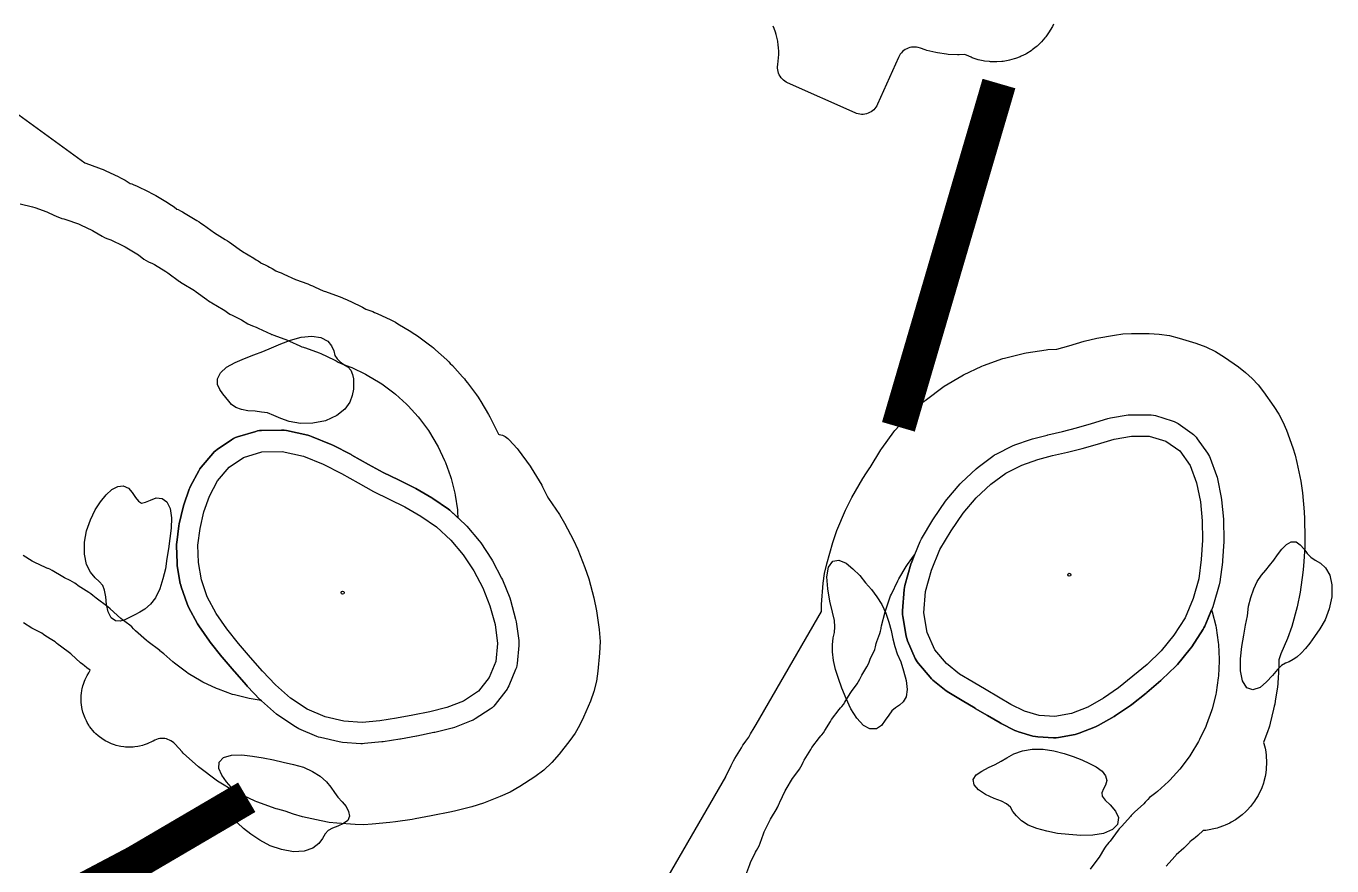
# Model space of a CAD drawing. Extents: x 425531 to 428300, y 1577248 to 1578701.
# Drawn here: x 427976.1 to 428281.9, y 1577762.6 to 1577959.4 of the extents above; entities that cross this region are included whole.
import ezdxf

# ---------------------------------------------------------------- set-up
doc = ezdxf.new("R2010")
doc.units = 21
for name, color, linetype, true_color in [('L-GOLF-BNKR', 7, 'Continuous', 0xe9dcb5), ('L-GOLF-CART', 7, 'Continuous', 0xcfcac0), ('L-GOLF-COLLAR', 7, 'Continuous', 0x5f9a33), ('L-GOLF-FWY', 7, 'Continuous', 0x6a9e35), ('L-GOLF-GRN', 7, 'Continuous', 0x74b23e), ('L-GOLF-PIN', 7, 'Continuous', 0xe0262b), ('L-GOLF-ROUGH', 7, 'Continuous', 0x4f7d2c)]:
    doc.layers.add(name, color=color, linetype=linetype, true_color=true_color)

msp = doc.modelspace()

# ---------------------------------------------------------------- linework, layer by layer
at = {"layer": 'L-GOLF-BNKR'}
for points, elevation in [([(428022.8, 1577872.3), (428022.1, 1577873.2), (428021.4, 1577874.2), (428020.9, 1577875.4), (428020.9, 1577876.7), (428021.6, 1577878.1), (428023, 1577879.4), (428025, 1577880.5), (428027.2, 1577881.5), (428029.4, 1577882.3), (428031.5, 1577883.1), (428033.5, 1577884), (428035.7, 1577884.9), (428038, 1577885.8), (428040.5, 1577886.5), (428043, 1577886.7), (428045.1, 1577886.4), (428046.7, 1577885.5), (428047.6, 1577884.4), (428048.1, 1577883.3), (428048.4, 1577882.2), (428048.9, 1577881.4), (428049.6, 1577880.7), (428050.5, 1577880.1), (428051.4, 1577879.5), (428052.1, 1577878.7), (428052.5, 1577877.7), (428052.7, 1577876.7), (428052.7, 1577875.5), (428052.7, 1577874.3), (428052.4, 1577872.8), (428051.9, 1577871.2), (428050.7, 1577869.6), (428048.8, 1577868.1), (428046.2, 1577866.9), (428043.2, 1577866.3), (428040.3, 1577866.2), (428037.7, 1577866.7), (428035.7, 1577867.4), (428034.1, 1577868.1), (428032.6, 1577868.7), (428031.2, 1577868.9), (428029.7, 1577869.1), (428028, 1577869.2), (428026.5, 1577869.5), (428025.2, 1577870), (428024.2, 1577870.7), (428023.5, 1577871.5), (428022.8, 1577872.3)], 66.39), ([(427997, 1577820), (427996, 1577820.7), (427995.3, 1577822.1), (427994.9, 1577823.8), (427994.7, 1577825.6), (427994.4, 1577827.2), (427994, 1577828.3), (427993.2, 1577829.2), (427992.2, 1577830.1), (427991.1, 1577831.4), (427990.2, 1577833.2), (427989.7, 1577835.6), (427989.7, 1577838.4), (427990.2, 1577841.1), (427991.1, 1577843.7), (427992.2, 1577846), (427993.5, 1577847.9), (427994.8, 1577849.5), (427996.1, 1577850.8), (427997.5, 1577851.5), (427998.8, 1577851.6), (428000, 1577851.1), (428000.9, 1577850.1), (428001.7, 1577848.9), (428002.4, 1577848), (428003.1, 1577847.6), (428004, 1577847.8), (428005.2, 1577848.3), (428006.5, 1577848.8), (428007.9, 1577848.7), (428009, 1577847.9), (428009.8, 1577846.3), (428010.1, 1577844.1), (428010, 1577841.7), (428009.7, 1577839.3), (428009.4, 1577836.9), (428009, 1577834.6), (428008.7, 1577832.2), (428008.1, 1577829.8), (428007.4, 1577827.5), (428006.4, 1577825.4), (428005.2, 1577823.9), (428003.9, 1577822.7), (428002.7, 1577822), (428001.5, 1577821.4), (428000.3, 1577820.8), (427999.2, 1577820.2), (427998.1, 1577819.9), (427997, 1577820)], 66.7), ([(428273.5, 1577838.5), (428274.5, 1577837.8), (428275.4, 1577836.8), (428276.1, 1577835.8), (428277, 1577834.9), (428278, 1577834.2), (428279.2, 1577833.5), (428280.4, 1577832.4), (428281.4, 1577830.7), (428281.9, 1577828.4), (428281.9, 1577825.6), (428281.3, 1577822.8), (428280.3, 1577820.2), (428279.1, 1577818.1), (428277.8, 1577816.3), (428276.7, 1577814.8), (428275.7, 1577813.5), (428274.7, 1577812.4), (428273.7, 1577811.5), (428272.8, 1577810.9), (428271.9, 1577810.4), (428271, 1577810.1), (428270.1, 1577809.5), (428269.2, 1577808.6), (428268, 1577807.2), (428266.6, 1577805.7), (428265.1, 1577804.4), (428263.4, 1577803.8), (428262, 1577804.3), (428261, 1577805.9), (428260.5, 1577808.3), (428260.5, 1577811.1), (428260.8, 1577814), (428261.3, 1577816.6), (428261.7, 1577819), (428262.1, 1577821.2), (428262.4, 1577823.4), (428262.9, 1577825.5), (428263.6, 1577827.5), (428264.4, 1577829.2), (428265.4, 1577830.7), (428266.4, 1577831.9), (428267.3, 1577833), (428268.3, 1577834.2), (428269.2, 1577835.5), (428270.2, 1577836.8), (428271.3, 1577837.9), (428272.4, 1577838.5), (428273.5, 1577838.5)], 64.53), ([(428178.1, 1577797.9), (428177.3, 1577796.7), (428176.4, 1577795.5), (428175.2, 1577794.7), (428173.7, 1577794.7), (428172.2, 1577795.5), (428170.6, 1577797.2), (428169.2, 1577799.4), (428168.1, 1577801.8), (428167.1, 1577804.2), (428166.3, 1577806.5), (428165.6, 1577808.6), (428165.2, 1577810.7), (428164.9, 1577812.7), (428164.9, 1577814.4), (428165.1, 1577816), (428165.4, 1577817.3), (428165.5, 1577818.6), (428165.4, 1577820.1), (428164.9, 1577822), (428164.3, 1577824.6), (428163.8, 1577827.5), (428163.6, 1577830.3), (428164, 1577832.6), (428165, 1577834), (428166.4, 1577834.2), (428168.1, 1577833.5), (428169.7, 1577832.2), (428171.3, 1577830.6), (428172.7, 1577828.9), (428174.1, 1577827.3), (428175.3, 1577825.6), (428176.5, 1577823.8), (428177.4, 1577821.8), (428178.1, 1577819.7), (428178.7, 1577817.7), (428179.1, 1577815.8), (428179.5, 1577814), (428180.1, 1577812.3), (428180.9, 1577810.4), (428181.6, 1577808.3), (428182.2, 1577806), (428182.4, 1577803.9), (428182.2, 1577802.2), (428181.5, 1577801), (428180.6, 1577800.2), (428179.7, 1577799.6), (428178.8, 1577798.9), (428178.1, 1577797.9)], 65.04), ([(428228.1, 1577778.9), (428228.8, 1577778), (428230, 1577776.9), (428231.2, 1577775.4), (428231.9, 1577773.9), (428231.7, 1577772.3), (428230.5, 1577771.1), (428228.4, 1577770.2), (428225.9, 1577769.8), (428223.1, 1577769.7), (428220.3, 1577769.9), (428217.6, 1577770.2), (428215.1, 1577770.7), (428212.8, 1577771.3), (428210.8, 1577772.1), (428209.2, 1577773.1), (428208, 1577774.3), (428207.2, 1577775.3), (428206.6, 1577776.3), (428205.7, 1577777.1), (428204.5, 1577777.7), (428202.8, 1577778.4), (428200.8, 1577779.3), (428199.1, 1577780.4), (428198.1, 1577781.6), (428197.9, 1577782.8), (428198.6, 1577783.9), (428199.9, 1577784.8), (428201.5, 1577785.6), (428203, 1577786.3), (428204.4, 1577787.1), (428205.8, 1577787.9), (428207.4, 1577788.8), (428209.4, 1577789.5), (428211.7, 1577789.9), (428214.3, 1577789.9), (428216.8, 1577789.5), (428219.2, 1577788.9), (428221.3, 1577788.2), (428223.3, 1577787.4), (428225.1, 1577786.6), (428226.7, 1577785.8), (428228.1, 1577784.8), (428228.9, 1577783.7), (428229.2, 1577782.6), (428228.9, 1577781.5), (428228.4, 1577780.6), (428228, 1577779.7), (428228.1, 1577778.9)], 65.02), ([(428051.4, 1577773.2), (428050.4, 1577772.5), (428049.1, 1577771.9), (428047.8, 1577771.4), (428046.8, 1577770.9), (428046.1, 1577770.1), (428045.5, 1577769), (428044.6, 1577767.8), (428043.2, 1577766.7), (428041.2, 1577766), (428038.7, 1577765.9), (428035.9, 1577766.4), (428033.2, 1577767.3), (428030.8, 1577768.6), (428028.7, 1577770), (428027, 1577771.3), (428025.6, 1577772.7), (428024.5, 1577774), (428023.8, 1577775.3), (428023.7, 1577776.5), (428023.9, 1577777.6), (428024.4, 1577778.5), (428024.7, 1577779.3), (428024.7, 1577780.1), (428024.1, 1577781), (428023, 1577782.3), (428021.9, 1577783.8), (428021.2, 1577785.4), (428021.3, 1577786.9), (428022.3, 1577788), (428024.2, 1577788.5), (428026.6, 1577788.6), (428029.1, 1577788.3), (428031.6, 1577787.9), (428034, 1577787.4), (428036.3, 1577786.9), (428038.7, 1577786.3), (428041, 1577785.7), (428043.1, 1577784.7), (428044.9, 1577783.6), (428046.4, 1577782.3), (428047.4, 1577781), (428048.3, 1577779.8), (428049.1, 1577778.7), (428050.1, 1577777.6), (428051, 1577776.5), (428051.6, 1577775.3), (428051.8, 1577774.2), (428051.4, 1577773.2)], 65.93)]:
    msp.add_lwpolyline(points, close=True, dxfattribs=dict(at, elevation=elevation))
at = {"layer": 'L-GOLF-CART', "const_width": 8}
for points in [[(428180.37, 1577865.46), (428181.39, 1577868.96), (428182.42, 1577872.46), (428183.44, 1577875.95), (428184.46, 1577879.45), (428185.49, 1577882.95), (428186.51, 1577886.44), (428187.54, 1577889.94), (428188.56, 1577893.44), (428189.59, 1577896.94), (428190.61, 1577900.43), (428191.63, 1577903.93), (428192.66, 1577907.43), (428193.68, 1577910.93), (428194.71, 1577914.42), (428195.73, 1577917.92), (428196.75, 1577921.42), (428197.78, 1577924.92), (428198.8, 1577928.41), (428199.83, 1577931.91), (428200.85, 1577935.41), (428201.88, 1577938.91), (428202.9, 1577942.4), (428203.92, 1577945.9)], [(428027.73, 1577778.65), (428001.72, 1577763.38), (427975.84, 1577749.69), (427950.1, 1577737.58), (427924.5, 1577727.06), (427899.04, 1577718.12), (427873.72, 1577710.76), (427848.53, 1577704.98), (427823.48, 1577700.78), (427798.57, 1577698.16), (427773.79, 1577697.13), (427749.16, 1577697.68), (427724.66, 1577699.81), (427700.3, 1577703.52), (427676.07, 1577708.82), (427651.98, 1577715.69), (427628.04, 1577724.15), (427604.22, 1577734.19), (427580.55, 1577745.81), (427557.01, 1577759.02), (427533.61, 1577773.8), (427510.35, 1577790.17), (427487.23, 1577808.12), (427464.24, 1577827.65)]]:
    msp.add_lwpolyline(points, dxfattribs=at)
at = {"layer": 'L-GOLF-COLLAR'}
for points, elevation in [([(428239.1, 1577868.3), (428239.6, 1577868.28), (428240.09, 1577868.2), (428240.57, 1577868.08), (428244.47, 1577866.88), (428244.96, 1577866.7), (428245.42, 1577866.48), (428245.86, 1577866.2), (428249.16, 1577863.9), (428249.5, 1577863.64), (428249.82, 1577863.35), (428250.12, 1577863.03), (428250.38, 1577862.68), (428252.78, 1577859.28), (428253.02, 1577858.91), (428253.23, 1577858.52), (428253.4, 1577858.12), (428254.9, 1577854.02), (428255.01, 1577853.66), (428255.1, 1577853.3), (428256, 1577848.9), (428256.08, 1577848.34), (428256.48, 1577843.84), (428256.5, 1577843.51), (428256.6, 1577839.01), (428256.59, 1577838.57), (428256.29, 1577834.07), (428256.26, 1577833.75), (428255.66, 1577829.15), (428255.51, 1577828.44), (428254.21, 1577823.84), (428254.01, 1577823.26), (428252.11, 1577818.76), (428251.93, 1577818.38), (428251.72, 1577818.02), (428249.12, 1577813.92), (428248.74, 1577813.4), (428245.74, 1577809.8), (428245.38, 1577809.41), (428242.08, 1577806.21), (428241.83, 1577805.99), (428238.53, 1577803.19), (428238.41, 1577803.08), (428235.01, 1577800.38), (428234.73, 1577800.18), (428231.23, 1577797.78), (428230.87, 1577797.55), (428227.17, 1577795.45), (428226.54, 1577795.15), (428222.74, 1577793.65), (428222.27, 1577793.49), (428221.78, 1577793.38), (428217.88, 1577792.68), (428217.31, 1577792.61), (428216.73, 1577792.61), (428213.03, 1577792.81), (428212.45, 1577792.87), (428211.89, 1577793), (428208.49, 1577794), (428208.07, 1577794.15), (428207.66, 1577794.33), (428204.46, 1577795.93), (428204.17, 1577796.09), (428201.27, 1577797.79), (428198.37, 1577799.49), (428198.33, 1577799.51), (428195.34, 1577801.31), (428192.15, 1577803.2), (428191.56, 1577803.61), (428188.46, 1577806.11), (428188.1, 1577806.43), (428187.78, 1577806.78), (428185.08, 1577809.98), (428184.79, 1577810.36), (428184.53, 1577810.76), (428184.32, 1577811.19), (428182.52, 1577815.29), (428182.31, 1577815.86), (428182.17, 1577816.44), (428181.37, 1577821.04), (428181.32, 1577821.46), (428181.3, 1577821.88), (428181.32, 1577822.3), (428181.72, 1577827.3), (428181.78, 1577827.78), (428181.89, 1577828.25), (428183.29, 1577833.25), (428183.48, 1577833.82), (428185.48, 1577838.62), (428185.8, 1577839.24), (428188.4, 1577843.64), (428188.57, 1577843.92), (428191.37, 1577848.02), (428191.71, 1577848.46), (428194.81, 1577852.06), (428195.17, 1577852.44), (428198.57, 1577855.64), (428199.02, 1577856.01), (428202.52, 1577858.61), (428202.88, 1577858.86), (428203.26, 1577859.07), (428207.06, 1577860.97), (428207.64, 1577861.22), (428211.34, 1577862.52), (428211.75, 1577862.64), (428215.25, 1577863.54), (428215.39, 1577863.57), (428218.8, 1577864.36), (428222.09, 1577865.23), (428225.6, 1577866.2), (428229.43, 1577867.38), (428230.06, 1577867.53), (428234.16, 1577868.23), (428234.58, 1577868.28), (428235, 1577868.3), (428239.1, 1577868.3)], 69.01), ([(428085.94, 1577800.42), (428085.58, 1577800.01), (428085.18, 1577799.64), (428084.75, 1577799.32), (428081.25, 1577797.02), (428080.78, 1577796.75), (428080.29, 1577796.53), (428076.39, 1577795.03), (428075.81, 1577794.85), (428071.81, 1577793.85), (428071.58, 1577793.8), (428067.58, 1577793), (428067.51, 1577792.98), (428063.71, 1577792.28), (428063.56, 1577792.26), (428059.66, 1577791.66), (428059.39, 1577791.62), (428055.29, 1577791.22), (428054.87, 1577791.2), (428054.45, 1577791.21), (428050.15, 1577791.51), (428049.77, 1577791.55), (428049.39, 1577791.62), (428044.99, 1577792.62), (428044.55, 1577792.74), (428044.13, 1577792.9), (428039.93, 1577794.7), (428039.52, 1577794.9), (428039.13, 1577795.14), (428035.23, 1577797.74), (428034.68, 1577798.16), (428031.18, 1577801.26), (428030.91, 1577801.52), (428027.81, 1577804.72), (428027.64, 1577804.91), (428024.84, 1577808.11), (428024.79, 1577808.17), (428021.99, 1577811.47), (428021.88, 1577811.59), (428019.18, 1577814.99), (428018.99, 1577815.25), (428016.49, 1577818.85), (428016.2, 1577819.33), (428014.1, 1577823.23), (428013.93, 1577823.58), (428013.78, 1577823.95), (428012.38, 1577827.95), (428012.26, 1577828.35), (428012.17, 1577828.76), (428011.47, 1577832.86), (428011.4, 1577833.58), (428011.3, 1577837.58), (428011.31, 1577837.96), (428011.34, 1577838.34), (428011.84, 1577842.24), (428011.93, 1577842.72), (428012.83, 1577846.62), (428012.98, 1577847.16), (428014.28, 1577850.86), (428014.42, 1577851.2), (428014.58, 1577851.53), (428016.48, 1577855.13), (428016.75, 1577855.6), (428017.08, 1577856.02), (428019.78, 1577859.22), (428020.09, 1577859.56), (428020.43, 1577859.87), (428020.8, 1577860.14), (428024.2, 1577862.44), (428024.63, 1577862.7), (428025.08, 1577862.92), (428025.55, 1577863.09), (428029.85, 1577864.39), (428030.29, 1577864.5), (428030.74, 1577864.57), (428031.19, 1577864.6), (428035.89, 1577864.7), (428036.49, 1577864.68), (428037.07, 1577864.58), (428042.07, 1577863.48), (428042.5, 1577863.37), (428042.91, 1577863.22), (428047.51, 1577861.32), (428047.88, 1577861.15), (428052.18, 1577858.95), (428052.36, 1577858.85), (428056.24, 1577856.66), (428059.71, 1577854.74), (428063.29, 1577853), (428066.99, 1577851.2), (428067.36, 1577851), (428071.06, 1577848.8), (428071.3, 1577848.64), (428075, 1577846.14), (428075.32, 1577845.91), (428075.62, 1577845.64), (428078.92, 1577842.54), (428079.3, 1577842.14), (428082.2, 1577838.74), (428082.58, 1577838.25), (428085.08, 1577834.45), (428085.33, 1577834.02), (428087.43, 1577830.02), (428087.63, 1577829.58), (428089.33, 1577825.38), (428089.52, 1577824.82), (428090.72, 1577820.42), (428090.85, 1577819.78), (428091.45, 1577815.38), (428091.5, 1577814.8), (428091.48, 1577814.23), (428091.08, 1577810.03), (428091, 1577809.53), (428090.88, 1577809.04), (428090.71, 1577808.56), (428089.11, 1577804.76), (428088.92, 1577804.36), (428088.7, 1577803.98), (428088.44, 1577803.62), (428085.94, 1577800.42)], 69.86)]:
    msp.add_lwpolyline(points, close=True, dxfattribs=dict(at, elevation=elevation))
at = {"layer": 'L-GOLF-FWY'}
for points, elevation in [([(427974.69, 1577917.71), (427977.59, 1577916.98), (427978.06, 1577916.84), (427980.88, 1577915.83), (427981.34, 1577915.64), (427983.29, 1577914.72), (427983.86, 1577914.48), (427984.45, 1577914.3), (427984.88, 1577914.2), (427985.35, 1577914.05), (427988.31, 1577913), (427988.76, 1577912.81), (427991.6, 1577911.47), (427992.03, 1577911.23), (427993.89, 1577910.12), (427994.43, 1577909.83), (427994.99, 1577909.6), (427995.44, 1577909.44), (427995.89, 1577909.25), (427998.78, 1577907.88), (427999.22, 1577907.65), (428001.96, 1577906.01), (428002.37, 1577905.74), (428003.66, 1577904.78), (428004.17, 1577904.44), (428004.71, 1577904.15), (428005.65, 1577903.7), (428006.09, 1577903.47), (428008.82, 1577901.83), (428009.23, 1577901.56), (428011.98, 1577899.52), (428011.98, 1577899.52), (428012.03, 1577899.48), (428012.21, 1577899.34), (428012.6, 1577899.09), (428015.48, 1577897.37), (428015.89, 1577897.09), (428018.35, 1577895.27), (428018.74, 1577895), (428019.16, 1577894.76), (428019.32, 1577894.68), (428019.56, 1577894.54), (428022.19, 1577892.96), (428022.6, 1577892.69), (428023.24, 1577892.22), (428023.75, 1577891.88), (428024.29, 1577891.59), (428026.05, 1577890.76), (428026.49, 1577890.52), (428027.98, 1577889.63), (428028.52, 1577889.34), (428029.09, 1577889.1), (428029.96, 1577888.79), (428030.42, 1577888.6), (428033.47, 1577887.16), (428033.56, 1577887.12), (428033.66, 1577887.07), (428034.09, 1577886.9), (428037.3, 1577885.75), (428037.76, 1577885.56), (428040.16, 1577884.42), (428040.6, 1577884.24), (428041.05, 1577884.09), (428041.22, 1577884.03), (428041.48, 1577883.95), (428044.67, 1577882.81), (428045.12, 1577882.62), (428048.21, 1577881.16), (428048.64, 1577880.93), (428049.14, 1577880.63), (428049.68, 1577880.34), (428050.25, 1577880.11), (428051.88, 1577879.52), (428052.33, 1577879.33), (428055.51, 1577877.83), (428055.94, 1577877.6), (428058.96, 1577875.79), (428059.36, 1577875.52), (428062.19, 1577873.43), (428062.57, 1577873.12), (428065.17, 1577870.76), (428065.52, 1577870.41), (428067.87, 1577867.81), (428068.19, 1577867.43), (428070.28, 1577864.61), (428070.55, 1577864.2), (428072.36, 1577861.19), (428072.59, 1577860.75), (428074.09, 1577857.58), (428074.28, 1577857.12), (428075.46, 1577853.82), (428075.6, 1577853.35), (428076.46, 1577849.94), (428076.55, 1577849.46), (428077.07, 1577845.98), (428077.12, 1577845.49), (428077.18, 1577844.18), (428075.62, 1577845.64), (428075.32, 1577845.91), (428075, 1577846.14), (428071.3, 1577848.64), (428071.06, 1577848.8), (428067.36, 1577851), (428066.99, 1577851.2), (428063.29, 1577853), (428059.71, 1577854.74), (428056.24, 1577856.66), (428052.36, 1577858.85), (428052.18, 1577858.95), (428047.88, 1577861.15), (428047.51, 1577861.32), (428042.91, 1577863.22), (428042.5, 1577863.37), (428042.07, 1577863.48), (428037.07, 1577864.58), (428036.49, 1577864.68), (428035.89, 1577864.7), (428031.19, 1577864.6), (428030.74, 1577864.57), (428030.29, 1577864.5), (428029.85, 1577864.39), (428025.55, 1577863.09), (428025.08, 1577862.92), (428024.63, 1577862.7), (428024.2, 1577862.44), (428020.8, 1577860.14), (428020.43, 1577859.87), (428020.09, 1577859.56), (428019.78, 1577859.22), (428017.08, 1577856.02), (428016.75, 1577855.6), (428016.48, 1577855.13), (428014.58, 1577851.53), (428014.42, 1577851.2), (428014.28, 1577850.86), (428012.98, 1577847.16), (428012.83, 1577846.62), (428011.93, 1577842.72), (428011.84, 1577842.24), (428011.34, 1577838.34), (428011.31, 1577837.96), (428011.3, 1577837.58), (428011.4, 1577833.58), (428011.47, 1577832.86), (428012.17, 1577828.76), (428012.26, 1577828.35), (428012.38, 1577827.95), (428013.78, 1577823.95), (428013.93, 1577823.58), (428014.1, 1577823.23), (428016.2, 1577819.33), (428016.49, 1577818.85), (428018.99, 1577815.25), (428019.18, 1577814.99), (428021.88, 1577811.59), (428021.99, 1577811.47), (428024.79, 1577808.17), (428024.84, 1577808.11), (428027.64, 1577804.91), (428027.81, 1577804.72), (428030.91, 1577801.52), (428031.1, 1577801.34), (428028.78, 1577801.68), (428028.3, 1577801.78), (428024.89, 1577802.63), (428024.42, 1577802.77), (428021.11, 1577803.96), (428020.66, 1577804.14), (428017.48, 1577805.65), (428017.05, 1577805.88), (428014.04, 1577807.68), (428013.63, 1577807.96), (428010.81, 1577810.05), (428010.43, 1577810.36), (428008.31, 1577812.28), (428007.38, 1577813), (428007.37, 1577813.01), (428004.62, 1577815.05), (428004.24, 1577815.36), (428001.71, 1577817.65), (428001.37, 1577818), (428001.24, 1577818.14), (428000.81, 1577818.57), (428000.33, 1577818.96), (427998.6, 1577820.24), (427998.23, 1577820.55), (427995.74, 1577822.81), (427995.16, 1577823.28), (427992.46, 1577825.28), (427992.08, 1577825.59), (427991.69, 1577825.94), (427991.22, 1577826.33), (427990.71, 1577826.67), (427988.87, 1577827.77), (427988.47, 1577828.05), (427987.43, 1577828.82), (427986.92, 1577829.16), (427986.38, 1577829.45), (427985.07, 1577830.07), (427984.63, 1577830.3), (427982.13, 1577831.8), (427981.59, 1577832.09), (427981.23, 1577832.24), (427981.14, 1577832.28), (427980.91, 1577832.37), (427980.78, 1577832.43), (427977.94, 1577833.78), (427977.51, 1577834.01), (427975.35, 1577835.3)], 70.46), ([(428144.67, 1577760.43), (428145.56, 1577762.93), (428145.75, 1577763.38), (428146.88, 1577765.78), (428147.12, 1577766.21), (428147.44, 1577766.76), (428147.73, 1577767.3), (428147.97, 1577767.87), (428148.76, 1577770.08), (428148.95, 1577770.53), (428150.15, 1577773.07), (428150.38, 1577773.51), (428151.95, 1577776.13), (428151.95, 1577776.12), (428151.97, 1577776.16), (428152.12, 1577776.41), (428152.31, 1577776.78), (428152.4, 1577777.01), (428152.44, 1577777.1), (428152.54, 1577777.33), (428152.61, 1577777.5), (428153.86, 1577780.13), (428154.09, 1577780.56), (428155.59, 1577783.06), (428155.86, 1577783.47), (428157.18, 1577785.25), (428157.52, 1577785.76), (428157.81, 1577786.3), (428158.1, 1577786.9), (428158.33, 1577787.34), (428159.85, 1577789.87), (428160.12, 1577790.28), (428161.88, 1577792.65), (428162.19, 1577793.03), (428162.41, 1577793.27), (428162.8, 1577793.75), (428163.14, 1577794.26), (428164.45, 1577796.44), (428164.72, 1577796.85), (428166.48, 1577799.22), (428166.79, 1577799.6), (428167.1, 1577799.94), (428167.49, 1577800.42), (428167.83, 1577800.93), (428169.08, 1577803), (428169.35, 1577803.41), (428170.71, 1577805.24), (428171.05, 1577805.75), (428171.34, 1577806.3), (428171.59, 1577806.83), (428171.82, 1577807.26), (428172.99, 1577809.21), (428173.28, 1577809.75), (428173.51, 1577810.32), (428173.67, 1577810.76), (428173.86, 1577811.21), (428174.58, 1577812.73), (428174.81, 1577813.29), (428174.99, 1577813.88), (428175.19, 1577814.67), (428175.33, 1577815.14), (428176, 1577817.02), (428176.18, 1577817.61), (428176.3, 1577818.21), (428176.32, 1577818.32), (428176.41, 1577818.8), (428177.25, 1577822.13), (428177.39, 1577822.6), (428178.54, 1577825.83), (428178.73, 1577826.28), (428180.2, 1577829.38), (428180.43, 1577829.82), (428182.19, 1577832.76), (428182.47, 1577833.17), (428184.17, 1577835.46), (428183.48, 1577833.82), (428183.29, 1577833.25), (428181.89, 1577828.25), (428181.78, 1577827.78), (428181.72, 1577827.3), (428181.32, 1577822.3), (428181.3, 1577821.88), (428181.32, 1577821.46), (428181.37, 1577821.04), (428182.17, 1577816.44), (428182.31, 1577815.86), (428182.52, 1577815.29), (428184.32, 1577811.19), (428184.53, 1577810.76), (428184.79, 1577810.36), (428185.08, 1577809.98), (428187.78, 1577806.78), (428188.1, 1577806.43), (428188.46, 1577806.11), (428191.56, 1577803.61), (428192.15, 1577803.2), (428195.34, 1577801.31), (428198.33, 1577799.51), (428198.37, 1577799.49), (428201.27, 1577797.79), (428204.17, 1577796.09), (428204.46, 1577795.93), (428207.66, 1577794.33), (428208.07, 1577794.15), (428208.49, 1577794), (428211.89, 1577793), (428212.45, 1577792.87), (428213.03, 1577792.81), (428216.73, 1577792.61), (428217.31, 1577792.61), (428217.88, 1577792.68), (428221.78, 1577793.38), (428222.27, 1577793.49), (428222.74, 1577793.65), (428226.54, 1577795.15), (428227.17, 1577795.45), (428230.87, 1577797.55), (428231.23, 1577797.78), (428234.73, 1577800.18), (428235.01, 1577800.38), (428238.41, 1577803.08), (428238.53, 1577803.19), (428241.83, 1577805.99), (428242.08, 1577806.21), (428245.38, 1577809.41), (428245.74, 1577809.8), (428248.74, 1577813.4), (428249.12, 1577813.92), (428251.72, 1577818.02), (428251.93, 1577818.38), (428252.11, 1577818.76), (428253.72, 1577822.57), (428253.85, 1577822.13), (428254.68, 1577818.8), (428254.78, 1577818.32), (428255.28, 1577814.93), (428255.33, 1577814.44), (428255.5, 1577811.01), (428255.5, 1577810.52), (428255.33, 1577807.1), (428255.28, 1577806.61), (428254.78, 1577803.22), (428254.68, 1577802.73), (428253.85, 1577799.41), (428253.71, 1577798.94), (428252.55, 1577795.71), (428252.36, 1577795.25), (428250.9, 1577792.15), (428250.66, 1577791.72), (428248.9, 1577788.78), (428248.63, 1577788.37), (428246.58, 1577785.61), (428246.27, 1577785.23), (428243.97, 1577782.69), (428243.62, 1577782.35), (428241.08, 1577780.04), (428240.7, 1577779.73), (428239.7, 1577778.98), (428239.22, 1577778.6), (428238.79, 1577778.16), (428238.17, 1577777.48), (428237.82, 1577777.13), (428235.68, 1577775.19), (428234.92, 1577774.39), (428234.89, 1577774.35), (428234.73, 1577774.17), (428232.68, 1577771.91), (428232.51, 1577771.73), (428232.51, 1577771.73), (428232.1, 1577771.28), (428231.88, 1577770.98), (428231.87, 1577770.97), (428229.96, 1577768.4), (428229.65, 1577768.03), (428229.34, 1577767.69), (428228.95, 1577767.21), (428228.61, 1577766.7), (428227.38, 1577764.64), (428227.1, 1577764.23), (428225.29, 1577761.79)], 67.4)]:
    msp.add_lwpolyline(points, dxfattribs=dict(at, elevation=elevation))
at = {"layer": 'L-GOLF-GRN'}
for points, elevation in [([(428239.1, 1577863.3), (428243, 1577862.1), (428246.3, 1577859.8), (428248.7, 1577856.4), (428250.2, 1577852.3), (428251.1, 1577847.9), (428251.5, 1577843.4), (428251.6, 1577838.9), (428251.3, 1577834.4), (428250.7, 1577829.8), (428249.4, 1577825.2), (428247.5, 1577820.7), (428244.9, 1577816.6), (428241.9, 1577813), (428238.6, 1577809.8), (428235.3, 1577807), (428231.9, 1577804.3), (428228.4, 1577801.9), (428224.7, 1577799.8), (428220.9, 1577798.3), (428217, 1577797.6), (428213.3, 1577797.8), (428209.9, 1577798.8), (428206.7, 1577800.4), (428203.8, 1577802.1), (428200.9, 1577803.8), (428197.9, 1577805.6), (428194.7, 1577807.5), (428191.6, 1577810), (428188.9, 1577813.2), (428187.1, 1577817.3), (428186.3, 1577821.9), (428186.7, 1577826.9), (428188.1, 1577831.9), (428190.1, 1577836.7), (428192.7, 1577841.1), (428195.5, 1577845.2), (428198.6, 1577848.8), (428202, 1577852), (428205.5, 1577854.6), (428209.3, 1577856.5), (428213, 1577857.8), (428216.5, 1577858.7), (428220, 1577859.5), (428223.4, 1577860.4), (428227, 1577861.4), (428230.9, 1577862.6), (428235, 1577863.3), (428239.1, 1577863.3)], 69.01), ([(428082, 1577803.5), (428078.5, 1577801.2), (428074.6, 1577799.7), (428070.6, 1577798.7), (428066.6, 1577797.9), (428062.8, 1577797.2), (428058.9, 1577796.6), (428054.8, 1577796.2), (428050.5, 1577796.5), (428046.1, 1577797.5), (428041.9, 1577799.3), (428038, 1577801.9), (428034.5, 1577805), (428031.4, 1577808.2), (428028.6, 1577811.4), (428025.8, 1577814.7), (428023.1, 1577818.1), (428020.6, 1577821.7), (428018.5, 1577825.6), (428017.1, 1577829.6), (428016.4, 1577833.7), (428016.3, 1577837.7), (428016.8, 1577841.6), (428017.7, 1577845.5), (428019, 1577849.2), (428020.9, 1577852.8), (428023.6, 1577856), (428027, 1577858.3), (428031.3, 1577859.6), (428036, 1577859.7), (428041, 1577858.6), (428045.6, 1577856.7), (428049.9, 1577854.5), (428053.8, 1577852.3), (428057.4, 1577850.3), (428061.1, 1577848.5), (428064.8, 1577846.7), (428068.5, 1577844.5), (428072.2, 1577842), (428075.5, 1577838.9), (428078.4, 1577835.5), (428080.9, 1577831.7), (428083, 1577827.7), (428084.7, 1577823.5), (428085.9, 1577819.1), (428086.5, 1577814.7), (428086.1, 1577810.5), (428084.5, 1577806.7), (428082, 1577803.5)], 69.86)]:
    msp.add_lwpolyline(points, close=True, dxfattribs=dict(at, elevation=elevation))
at = {"layer": 'L-GOLF-PIN'}
for centre in [(428220.4, 1577830.8, 69.01), (428050.2, 1577826.6, 69.86)]:
    msp.add_circle(centre, 0.35, dxfattribs=at)
at = {"layer": 'L-GOLF-ROUGH'}
for points, elevation in [([(428216.68, 1577959.84), (428216.43, 1577959.3), (428216.29, 1577959.04), (428215.71, 1577958.02), (428215.55, 1577957.77), (428214.87, 1577956.81), (428214.68, 1577956.58), (428213.91, 1577955.69), (428213.71, 1577955.48), (428212.85, 1577954.67), (428212.63, 1577954.48), (428211.7, 1577953.76), (428211.45, 1577953.59), (428210.46, 1577952.96), (428210.2, 1577952.82), (428209.14, 1577952.29), (428208.88, 1577952.17), (428207.77, 1577951.75), (428207.49, 1577951.66), (428206.36, 1577951.35), (428206.07, 1577951.29), (428204.91, 1577951.09), (428204.62, 1577951.06), (428203.44, 1577950.98), (428203.15, 1577950.97), (428201.97, 1577951), (428201.67, 1577951.03), (428200.51, 1577951.18), (428200.22, 1577951.23), (428199.07, 1577951.49), (428198.78, 1577951.57), (428197.67, 1577951.95), (428197.39, 1577952.05), (428196.85, 1577952.28), (428195.96, 1577952.68), (428194.6, 1577952.61), (428194.2, 1577952.61), (428192.05, 1577952.72), (428191.66, 1577952.76), (428189.52, 1577953.07), (428189.14, 1577953.15), (428187.04, 1577953.67), (428186.67, 1577953.79), (428185.51, 1577954.2), (428185.03, 1577954.35), (428184.64, 1577954.42), (428184.24, 1577954.46), (428183.85, 1577954.46), (428183.45, 1577954.42), (428183.06, 1577954.34), (428182.68, 1577954.22), (428182.31, 1577954.06), (428181.97, 1577953.87), (428181.64, 1577953.64), (428181.33, 1577953.39), (428181.06, 1577953.1), (428180.81, 1577952.79), (428180.6, 1577952.45), (428180.37, 1577952.01), (428175.49, 1577941.04), (428175.31, 1577940.69), (428175.1, 1577940.36), (428174.86, 1577940.05), (428174.59, 1577939.77), (428174.29, 1577939.51), (428173.97, 1577939.29), (428173.63, 1577939.09), (428173.27, 1577938.94), (428172.9, 1577938.81), (428172.51, 1577938.73), (428172.13, 1577938.68), (428171.73, 1577938.67), (428171.34, 1577938.7), (428170.95, 1577938.77), (428170.58, 1577938.87), (428170.21, 1577939.02), (428154.42, 1577946.04), (428154.07, 1577946.23), (428153.73, 1577946.44), (428153.42, 1577946.69), (428153.13, 1577946.97), (428152.87, 1577947.27), (428152.64, 1577947.6), (428152.45, 1577947.95), (428152.3, 1577948.32), (428152.18, 1577948.7), (428152.1, 1577949.09), (428152.05, 1577949.49), (428152.05, 1577949.89), (428152.09, 1577950.29), (428152.24, 1577951.25), (428152.29, 1577951.83), (428152.34, 1577952.79), (428152.34, 1577953.38), (428152.29, 1577954.33), (428152.24, 1577954.91), (428152.1, 1577955.86), (428151.98, 1577956.43), (428151.75, 1577957.36), (428151.58, 1577957.92), (428151.26, 1577958.82), (428151.03, 1577959.36)], 72.81), ([(427973.51, 1577939.17), (427989.82, 1577927.32), (427990.07, 1577927.23), (427993.02, 1577926.18), (427993.66, 1577925.93), (427994.12, 1577925.74), (427994.75, 1577925.46), (427997.58, 1577924.12), (427998.2, 1577923.81), (427998.63, 1577923.58), (427999.23, 1577923.24), (428000.46, 1577922.5), (428000.8, 1577922.37), (428001.25, 1577922.18), (428001.88, 1577921.91), (428004.77, 1577920.54), (428005.38, 1577920.23), (428005.82, 1577920), (428006.41, 1577919.66), (428009.16, 1577918.02), (428009.74, 1577917.65), (428010.14, 1577917.38), (428010.71, 1577916.98), (428011.38, 1577916.48), (428011.64, 1577916.36), (428012.25, 1577916.05), (428012.69, 1577915.82), (428013.28, 1577915.48), (428016.02, 1577913.84), (428016.6, 1577913.47), (428017, 1577913.2), (428017.57, 1577912.81), (428020.16, 1577910.88), (428022.67, 1577909.38), (428023.25, 1577909.01), (428023.67, 1577908.74), (428024.23, 1577908.34), (428026.25, 1577906.84), (428026.43, 1577906.74), (428026.76, 1577906.55), (428029.39, 1577904.97), (428029.97, 1577904.6), (428030.38, 1577904.33), (428030.94, 1577903.94), (428030.96, 1577903.92), (428032.04, 1577903.41), (428032.65, 1577903.1), (428033.09, 1577902.87), (428033.68, 1577902.53), (428034.52, 1577902.03), (428034.68, 1577901.97), (428035.32, 1577901.73), (428035.77, 1577901.54), (428036.4, 1577901.26), (428039.16, 1577899.95), (428042.02, 1577898.93), (428042.66, 1577898.68), (428043.11, 1577898.5), (428043.74, 1577898.22), (428045.66, 1577897.31), (428045.84, 1577897.25), (428046.2, 1577897.13), (428049.39, 1577895.99), (428050.03, 1577895.74), (428050.48, 1577895.55), (428051.11, 1577895.28), (428054.2, 1577893.82), (428054.81, 1577893.51), (428055.24, 1577893.28), (428055.66, 1577893.04), (428056.6, 1577892.7), (428057.24, 1577892.46), (428057.69, 1577892.27), (428058.32, 1577891.99), (428061.5, 1577890.49), (428062.11, 1577890.18), (428062.54, 1577889.95), (428063.14, 1577889.61), (428066.15, 1577887.8), (428066.73, 1577887.43), (428067.14, 1577887.16), (428067.7, 1577886.77), (428070.53, 1577884.67), (428071.07, 1577884.25), (428071.45, 1577883.94), (428071.97, 1577883.49), (428074.57, 1577881.13), (428075.07, 1577880.66), (428075.41, 1577880.31), (428075.89, 1577879.81), (428078.25, 1577877.21), (428078.7, 1577876.69), (428079.01, 1577876.31), (428079.43, 1577875.77), (428081.52, 1577872.95), (428081.92, 1577872.38), (428082.19, 1577871.98), (428082.56, 1577871.4), (428084.37, 1577868.38), (428084.7, 1577867.79), (428084.94, 1577867.35), (428085.24, 1577866.74), (428086.68, 1577863.71), (428086.86, 1577863.69), (428087.24, 1577863.61), (428087.6, 1577863.49), (428087.95, 1577863.34), (428088.29, 1577863.16), (428088.6, 1577862.94), (428088.9, 1577862.7), (428089.17, 1577862.43), (428091.04, 1577860.37), (428091.28, 1577860.06), (428094.15, 1577856.2), (428094.37, 1577855.88), (428096.84, 1577851.75), (428097.02, 1577851.41), (428098.07, 1577849.2), (428098.45, 1577848.69), (428100.95, 1577844.89), (428102.15, 1577842.86), (428104.25, 1577838.86), (428105.25, 1577836.7), (428106.95, 1577832.5), (428107.85, 1577829.81), (428109.05, 1577825.41), (428109.68, 1577822.34), (428110.28, 1577817.94), (428110.5, 1577815.19), (428110.39, 1577812.42), (428109.99, 1577808.22), (428109.64, 1577805.82), (428109.05, 1577803.47), (428108.22, 1577801.19), (428106.62, 1577797.39), (428105.71, 1577795.47), (428104.64, 1577793.65), (428103.41, 1577791.92), (428100.91, 1577788.72), (428099.2, 1577786.76), (428097.28, 1577784.99), (428097.28, 1577784.99), (428095.18, 1577783.44), (428091.68, 1577781.14), (428089.46, 1577779.85), (428087.12, 1577778.8), (428083.22, 1577777.3), (428080.42, 1577776.42), (428076.42, 1577775.42), (428075.31, 1577775.17), (428071.31, 1577774.37), (428070.95, 1577774.3), (428067.15, 1577773.6), (428066.45, 1577773.48), (428062.55, 1577772.88), (428061.23, 1577772.71), (428057.13, 1577772.31), (428055.13, 1577772.2), (428053.13, 1577772.26), (428048.83, 1577772.56), (428047, 1577772.76), (428045.18, 1577773.1), (428040.78, 1577774.1), (428038.68, 1577774.67), (428036.76, 1577775.4), (428035.01, 1577775.84), (428034.63, 1577775.95), (428030.1, 1577777.57), (428029.74, 1577777.72), (428025.39, 1577779.78), (428025.05, 1577779.96), (428020.92, 1577782.43), (428020.6, 1577782.65), (428016.74, 1577785.52), (428016.43, 1577785.76), (428012.87, 1577788.99), (428012.59, 1577789.27), (428010.97, 1577791.06), (428010.62, 1577791.41), (428010.32, 1577791.66), (428009.99, 1577791.88), (428009.65, 1577792.06), (428009.28, 1577792.21), (428008.91, 1577792.33), (428008.52, 1577792.4), (428008.13, 1577792.44), (428007.74, 1577792.44), (428007.35, 1577792.4), (428006.97, 1577792.33), (428006.59, 1577792.21), (428006.23, 1577792.06), (428005.8, 1577791.83), (428005.75, 1577791.81), (428005.41, 1577791.62), (428004.76, 1577791.31), (428004.39, 1577791.16), (428003.72, 1577790.92), (428003.34, 1577790.81), (428002.64, 1577790.63), (428002.26, 1577790.56), (428001.55, 1577790.45), (428001.16, 1577790.41), (428000.44, 1577790.38), (428000.05, 1577790.38), (427999.33, 1577790.41), (427998.94, 1577790.45), (427998.23, 1577790.56), (427997.84, 1577790.63), (427997.14, 1577790.81), (427996.77, 1577790.92), (427996.09, 1577791.16), (427995.73, 1577791.31), (427995.08, 1577791.62), (427994.73, 1577791.81), (427994.12, 1577792.17), (427993.79, 1577792.39), (427993.21, 1577792.82), (427992.91, 1577793.07), (427992.38, 1577793.55), (427992.1, 1577793.83), (427991.62, 1577794.36), (427991.37, 1577794.67), (427990.94, 1577795.24), (427990.72, 1577795.57), (427990.35, 1577796.19), (427990.17, 1577796.53), (427989.86, 1577797.18), (427989.71, 1577797.55), (427989.47, 1577798.22), (427989.35, 1577798.6), (427989.18, 1577799.3), (427989.1, 1577799.68), (427989, 1577800.39), (427988.96, 1577800.78), (427988.92, 1577801.5), (427988.92, 1577801.89), (427988.96, 1577802.61), (427989, 1577803), (427989.1, 1577803.71), (427989.18, 1577804.1), (427989.35, 1577804.79), (427989.47, 1577805.17), (427989.71, 1577805.85), (427989.86, 1577806.21), (427990.17, 1577806.86), (427990.35, 1577807.21), (427990.72, 1577807.82), (427990.83, 1577807.99), (427990.83, 1577808), (427991.07, 1577808.4), (427990.27, 1577809), (427989.72, 1577809.42), (427989.34, 1577809.73), (427988.82, 1577810.18), (427986.59, 1577812.2), (427986.55, 1577812.24), (427984.13, 1577814.03), (427983.59, 1577814.45), (427983.2, 1577814.77), (427982.89, 1577815.04), (427981.68, 1577815.76), (427981.1, 1577816.13), (427980.69, 1577816.41), (427980.13, 1577816.8), (427979.7, 1577817.12), (427979.08, 1577817.41), (427978.47, 1577817.72), (427978.03, 1577817.95), (427977.43, 1577818.29), (427975.43, 1577819.49)], 70.99), ([(428116.39, 1577742.65), (428139.93, 1577783.42), (428139.96, 1577783.48), (428141.2, 1577786.11), (428141.51, 1577786.73), (428141.74, 1577787.16), (428142.08, 1577787.76), (428143.58, 1577790.26), (428143.95, 1577790.84), (428144.22, 1577791.25), (428144.61, 1577791.81), (428145.32, 1577792.76), (428145.75, 1577793.5), (428145.75, 1577793.5), (428145.98, 1577793.94), (428146.32, 1577794.53), (428147.02, 1577795.7), (428162.32, 1577822.2), (428162.38, 1577823.81), (428162.78, 1577828.81), (428163.07, 1577831.11), (428163.59, 1577833.37), (428164.99, 1577838.37), (428165.95, 1577841.13), (428167.95, 1577845.93), (428169.44, 1577848.91), (428172.04, 1577853.31), (428172.88, 1577854.64), (428173.69, 1577855.83), (428173.76, 1577855.95), (428176.23, 1577860.08), (428176.45, 1577860.4), (428179.32, 1577864.26), (428179.56, 1577864.57), (428182.79, 1577868.13), (428183.07, 1577868.41), (428186.63, 1577871.64), (428186.94, 1577871.88), (428190.8, 1577874.75), (428191.12, 1577874.97), (428195.25, 1577877.44), (428195.59, 1577877.62), (428199.94, 1577879.68), (428200.3, 1577879.83), (428204.83, 1577881.45), (428205.21, 1577881.56), (428209.87, 1577882.73), (428210.26, 1577882.81), (428215.01, 1577883.51), (428215.4, 1577883.55), (428217.44, 1577883.65), (428220.26, 1577884.44), (428223.84, 1577885.54), (428226.86, 1577886.26), (428230.96, 1577886.96), (428232.97, 1577887.21), (428235, 1577887.3), (428239.1, 1577887.3), (428241.48, 1577887.18), (428243.84, 1577886.83), (428246.16, 1577886.24), (428250.06, 1577885.04), (428252.39, 1577884.19), (428254.62, 1577883.1), (428256.72, 1577881.79), (428260.02, 1577879.49), (428261.68, 1577878.22), (428263.22, 1577876.82), (428264.63, 1577875.29), (428265.91, 1577873.64), (428268.31, 1577870.24), (428269.45, 1577868.46), (428270.43, 1577866.59), (428271.24, 1577864.65), (428272.74, 1577860.55), (428273.29, 1577858.85), (428273.71, 1577857.11), (428274.61, 1577852.71), (428275.01, 1577850.02), (428275.41, 1577845.52), (428275.49, 1577843.93), (428275.59, 1577839.43), (428275.55, 1577837.3), (428275.25, 1577832.8), (428275.1, 1577831.3), (428274.5, 1577826.7), (428273.8, 1577823.27), (428272.5, 1577818.67), (428271.51, 1577815.86), (428269.98, 1577812.24), (428269.5, 1577810.89), (428269.5, 1577810.52), (428269.48, 1577809.84), (428269.31, 1577806.41), (428269.26, 1577805.72), (428269.21, 1577805.24), (428269.13, 1577804.55), (428268.63, 1577801.16), (428268.51, 1577800.48), (428268.41, 1577800), (428268.26, 1577799.33), (428267.43, 1577796), (428267.25, 1577795.34), (428267.1, 1577794.87), (428266.89, 1577794.22), (428265.91, 1577791.49), (428265.97, 1577791.29), (428266.26, 1577790.15), (428266.33, 1577789.76), (428266.51, 1577788.59), (428266.54, 1577788.2), (428266.6, 1577787.02), (428266.6, 1577786.63), (428266.54, 1577785.45), (428266.51, 1577785.06), (428266.33, 1577783.89), (428266.26, 1577783.51), (428265.97, 1577782.36), (428265.85, 1577781.99), (428265.46, 1577780.87), (428265.31, 1577780.51), (428264.8, 1577779.44), (428264.62, 1577779.1), (428264.01, 1577778.09), (428263.79, 1577777.76), (428263.09, 1577776.81), (428262.84, 1577776.51), (428262.05, 1577775.63), (428261.77, 1577775.35), (428260.89, 1577774.56), (428260.59, 1577774.31), (428259.64, 1577773.61), (428259.32, 1577773.39), (428258.3, 1577772.78), (428257.96, 1577772.6), (428256.89, 1577772.09), (428256.53, 1577771.94), (428255.41, 1577771.55), (428255.04, 1577771.43), (428253.89, 1577771.15), (428253.51, 1577771.07), (428252.34, 1577770.9), (428251.95, 1577770.86), (428251.79, 1577770.85), (428250.48, 1577769.67), (428249.96, 1577769.22), (428249.58, 1577768.91), (428249.04, 1577768.49), (428248.65, 1577768.19), (428248.54, 1577768.08), (428248.07, 1577767.58), (428247.72, 1577767.23), (428247.22, 1577766.76), (428245.46, 1577765.16), (428245.31, 1577765), (428245.1, 1577764.76), (428243.06, 1577762.51)], 63.3)]:
    msp.add_lwpolyline(points, dxfattribs=dict(at, elevation=elevation))

doc.saveas('drawing.dxf')
